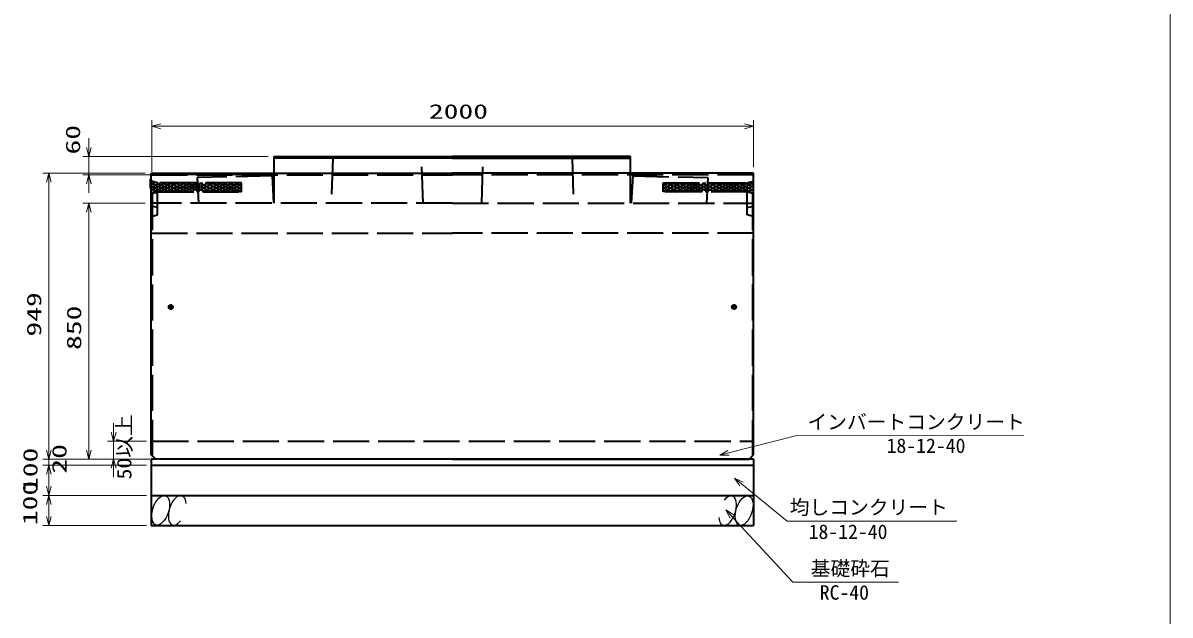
# Model space of a CAD drawing. Units: millimetres on the paper. Extents: x 15 to 1219, y 8 to 859.
# Drawn here: x 1028.3 to 1218.7, y 437.5 to 535.8 of the extents above; entities that cross this region are included whole.
import ezdxf
from ezdxf.enums import TextEntityAlignment as Align

# ---------------------------------------------------------------- set-up
doc = ezdxf.new("R2010")
doc.units = ezdxf.units.MM
doc.linetypes.add('DASHED', pattern=[7.5, 6, -1.5])
for name, color, linetype, lineweight in [('0-0', 1, 'Continuous', 13), ('D-STR-DIM（寸法）', 7, 'Continuous', 13), ('D-STR-HTXT(均しCON-旗)', 7, 'Continuous', 13), ('D-STR-HTXT(基礎砕石-旗)', 7, 'Continuous', 13), ('D-STR-HTXT（旗上げ）', 7, 'Continuous', 13), ('D-STR-STRF(グリ)', 7, 'Continuous', 25), ('D-STR（構造物）', 1, 'Continuous', 35)]:
    doc.layers.add(name, color=color, linetype=linetype, lineweight=lineweight)
doc.styles.add('ＭＳ ゴシック', font='')
doc.styles.get('ＭＳ ゴシック').set_extended_font_data('MS Gothic')

# ---------------------------------------------------------------- blocks, each defined once
blk = doc.blocks.new('_Open30')
at = {"color": 7, "linetype": 'Continuous', "lineweight": 13}
for p, q in [((-1, 0.2679), (0, 0)), ((0, 0), (-1, -0.2679)), ((0, 0), (-1, 0))]:
    blk.add_line(p, q, dxfattribs=at)

msp = doc.modelspace()

# ---------------------------------------------------------------- linework, layer by layer
at = {"layer": '0-0'}
msp.add_line((1099.565, 463.409), (1050.315, 463.409), dxfattribs=at)
at = {"layer": 'D-STR-DIM（寸法）', "color": 2}
msp.add_line((1218.693, 858.587), (1218.693, 15.004), dxfattribs=at)
at = {"layer": 'D-STR-DIM（寸法）'}
for p, q in [((1049.665, 511.127), (1049.665, 519.673)), ((1051.165, 518.673), (1148.065, 518.673)), ((1149.565, 511.882), (1149.565, 519.673)), ((1043.326, 467.909), (1043.326, 469.409)), ((1032.567, 464.909), (1032.567, 466.409)), ((1048.765, 466.409), (1042.326, 466.409)), ((1043.326, 466.409), (1043.326, 463.409)), ((1048.765, 463.409), (1031.567, 463.409)), ((1032.567, 463.409), (1032.567, 462.409)), ((1047.765, 463.409), (1042.326, 463.409)), ((1048.765, 462.409), (1031.567, 462.409)), ((1048.765, 462.409), (1031.567, 462.409)), ((1032.567, 460.909), (1032.567, 459.409)), ((1032.567, 460.909), (1032.567, 458.909)), ((1043.326, 461.909), (1043.326, 460.409)), ((1048.765, 457.409), (1031.567, 457.409)), ((1048.765, 457.409), (1031.567, 457.409)), ((1032.567, 455.909), (1032.567, 453.909)), ((1048.765, 452.409), (1031.567, 452.409))]:
    msp.add_line(p, q, dxfattribs=at)
at = {"layer": 'D-STR-HTXT(均しCON-旗)'}
msp.add_lwpolyline([(1183.322, 453.099), (1155.114, 453.099), (1147.555, 459.312)], dxfattribs=at)
at = {"layer": 'D-STR-HTXT(基礎砕石-旗)'}
msp.add_lwpolyline([(1173.637, 443.019), (1156.066, 443.019), (1145.975, 453.885)], dxfattribs=at)
at = {"layer": 'D-STR-HTXT（旗上げ）'}
msp.add_lwpolyline([(1194.398, 467.38), (1156.765, 467.332), (1145.402, 464.468)], dxfattribs=at)
at = {"layer": 'D-STR-STRF(グリ)'}
for centre, major_axis in [((1051.14, 454.932), (0.79, 2.421)), ((1147.99, 454.885), (-0.79, -2.421))]:
    msp.add_ellipse(centre, major_axis=major_axis, ratio=0.5139, dxfattribs=at)
for centre, start_param, end_param in [((1053.881, 454.932), 5.3575563, 10.3750652), ((1145.249, 454.885), 2.2159636, 7.2334726)]:
    msp.add_ellipse(centre, major_axis=(0.79, 2.421), ratio=0.5139, start_param=start_param, end_param=end_param, dxfattribs=at)
at = {"layer": 'D-STR（構造物）', "lineweight": 13}
for p, q in [((1039.204, 515.177), (1039.204, 516.677)), ((1068.997, 513.677), (1038.204, 513.677)), ((1039.204, 513.677), (1039.204, 510.632)), ((1048.565, 510.882), (1031.567, 510.882)), ((1068.997, 510.632), (1038.204, 510.632)), ((1032.567, 509.382), (1032.567, 464.909)), ((1039.204, 509.132), (1039.204, 507.632)), ((1048.565, 505.927), (1038.204, 505.927)), ((1039.204, 504.427), (1039.204, 464.909)), ((1049.315, 463.409), (1031.567, 463.409)), ((1048.765, 463.409), (1038.204, 463.409))]:
    msp.add_line(p, q, dxfattribs=at)
at = {"layer": 'D-STR（構造物）'}
for p, q in [((1069.997, 510.882), (1069.997, 513.677)), ((1069.997, 513.677), (1099.565, 513.677)), ((1069.997, 513.427), (1099.565, 513.427)), ((1099.565, 513.399), (1069.997, 513.399)), ((1129.133, 513.677), (1099.565, 513.677)), ((1129.133, 513.427), (1099.565, 513.427)), ((1099.565, 513.399), (1129.133, 513.399)), ((1129.133, 510.882), (1129.133, 513.677)), ((1049.565, 510.882), (1099.565, 510.882)), ((1049.565, 464.159), (1049.565, 510.882)), ((1149.565, 510.882), (1099.565, 510.882)), ((1149.565, 464.159), (1149.565, 510.882)), ((1049.465, 509.877), (1049.565, 509.977)), ((1049.465, 508.377), (1049.465, 509.877)), ((1049.565, 508.277), (1049.465, 508.377)), ((1052.365, 488.677), (1053.265, 488.677)), ((1052.815, 489.127), (1052.815, 488.227)), ((1146.765, 488.677), (1145.865, 488.677)), ((1146.315, 489.127), (1146.315, 488.227)), ((1050.315, 463.409), (1049.565, 464.159)), ((1149.565, 463.409), (1049.565, 463.409)), ((1049.565, 463.409), (1049.565, 462.409)), ((1099.565, 463.409), (1148.815, 463.409)), ((1148.815, 463.409), (1149.565, 464.159)), ((1149.565, 463.409), (1149.565, 462.409)), ((1049.565, 462.409), (1149.565, 462.409)), ((1049.565, 462.409), (1149.565, 462.409)), ((1049.565, 462.409), (1049.565, 457.409)), ((1149.565, 462.409), (1149.565, 457.409)), ((1049.565, 457.409), (1149.565, 457.409)), ((1049.565, 457.409), (1049.565, 452.409)), ((1049.565, 457.409), (1149.565, 457.409)), ((1149.565, 457.409), (1149.565, 452.409)), ((1049.565, 452.409), (1149.565, 452.409))]:
    msp.add_line(p, q, dxfattribs=at)
at = {"layer": 'D-STR（構造物）', "linetype": 'DASHED'}
for p, q in [((1079.697, 513.399), (1079.447, 505.927)), ((1094.697, 505.927), (1094.447, 513.399)), ((1104.433, 505.927), (1104.683, 513.399)), ((1119.433, 513.399), (1119.683, 505.927)), ((1049.565, 510.632), (1099.565, 510.632)), ((1069.615, 510.427), (1057.165, 510.173)), ((1069.615, 510.427), (1069.88, 505.929)), ((1069.997, 505.927), (1069.997, 510.882)), ((1149.565, 510.632), (1099.565, 510.632)), ((1129.133, 505.927), (1129.133, 510.882)), ((1129.515, 510.427), (1129.25, 505.929)), ((1129.515, 510.427), (1141.965, 510.173)), ((1049.564, 509.032), (1050.243, 509.372)), ((1052.064, 509.282), (1049.564, 508.032)), ((1053.064, 509.282), (1049.564, 507.532)), ((1049.564, 509.282), (1052.564, 507.782)), ((1049.564, 508.532), (1051.064, 509.282)), ((1049.564, 508.782), (1051.564, 507.782)), ((1050.615, 509.282), (1049.565, 509.535)), ((1050.516, 509.306), (1053.564, 507.782)), ((1064.565, 509.282), (1050.615, 509.282)), ((1054.064, 509.282), (1051.064, 507.782)), ((1051.564, 509.282), (1054.564, 507.782)), ((1052.064, 507.782), (1055.064, 509.282)), ((1055.564, 507.782), (1052.564, 509.282)), ((1053.064, 507.782), (1056.064, 509.282)), ((1056.564, 507.782), (1053.564, 509.282)), ((1054.064, 507.782), (1057.064, 509.282)), ((1057.564, 507.782), (1054.564, 509.282)), ((1058.064, 509.282), (1055.064, 507.782)), ((1055.564, 509.282), (1058.564, 507.782)), ((1059.064, 509.282), (1056.064, 507.782)), ((1056.564, 509.282), (1059.564, 507.782)), ((1060.064, 509.282), (1057.064, 507.782)), ((1057.165, 510.173), (1057.401, 505.927)), ((1057.564, 509.282), (1060.564, 507.782)), ((1058.064, 507.782), (1061.064, 509.282)), ((1061.564, 507.782), (1058.564, 509.282)), ((1059.064, 507.782), (1062.064, 509.282)), ((1062.564, 507.782), (1059.564, 509.282)), ((1060.064, 507.782), (1063.064, 509.282)), ((1063.564, 507.782), (1060.564, 509.282)), ((1061.064, 507.782), (1064.064, 509.282)), ((1061.564, 509.282), (1064.565, 507.782)), ((1064.565, 509.033), (1062.064, 507.782)), ((1062.564, 509.282), (1064.565, 508.282)), ((1064.565, 508.533), (1063.064, 507.782)), ((1063.564, 509.282), (1064.565, 508.782)), ((1064.565, 507.782), (1064.565, 509.282)), ((1135.566, 509.282), (1134.565, 508.782)), ((1136.566, 509.282), (1134.565, 508.282)), ((1134.565, 509.282), (1148.515, 509.282)), ((1134.565, 507.782), (1134.565, 509.282)), ((1137.566, 509.282), (1134.565, 507.782)), ((1134.565, 509.033), (1137.066, 507.782)), ((1134.565, 508.533), (1136.066, 507.782)), ((1138.066, 507.782), (1135.066, 509.282)), ((1135.566, 507.782), (1138.566, 509.282)), ((1139.066, 507.782), (1136.066, 509.282)), ((1136.566, 507.782), (1139.566, 509.282)), ((1140.066, 507.782), (1137.066, 509.282)), ((1137.566, 507.782), (1140.566, 509.282)), ((1141.066, 507.782), (1138.066, 509.282)), ((1141.566, 509.282), (1138.566, 507.782)), ((1139.066, 509.282), (1142.066, 507.782)), ((1142.566, 509.282), (1139.566, 507.782)), ((1140.066, 509.282), (1143.066, 507.782)), ((1143.566, 509.282), (1140.566, 507.782)), ((1141.066, 509.282), (1144.066, 507.782)), ((1141.566, 507.782), (1144.566, 509.282)), ((1141.965, 510.173), (1141.729, 505.927)), ((1145.066, 507.782), (1142.066, 509.282)), ((1142.566, 507.782), (1145.566, 509.282)), ((1146.066, 507.782), (1143.066, 509.282)), ((1143.566, 507.782), (1146.566, 509.282)), ((1147.066, 507.782), (1144.066, 509.282)), ((1147.566, 509.282), (1144.566, 507.782)), ((1145.066, 509.282), (1148.066, 507.782)), ((1148.614, 509.306), (1145.566, 507.782)), ((1146.066, 509.282), (1149.566, 507.532)), ((1149.566, 509.282), (1146.566, 507.782)), ((1147.066, 509.282), (1149.566, 508.032)), ((1149.566, 508.782), (1147.566, 507.782)), ((1149.566, 508.532), (1148.066, 509.282)), ((1148.515, 509.282), (1149.565, 509.535)), ((1149.566, 509.032), (1148.887, 509.372)), ((1050.564, 507.782), (1049.564, 508.282)), ((1049.565, 507.455), (1050.615, 507.782)), ((1049.725, 507.427), (1049.725, 463.999)), ((1050.614, 507.782), (1064.565, 507.782)), ((1050.615, 503.967), (1050.615, 507.782)), ((1064.565, 508.033), (1064.064, 507.782)), ((1134.565, 508.033), (1135.066, 507.782)), ((1148.516, 507.782), (1134.565, 507.782)), ((1148.515, 503.967), (1148.515, 507.782)), ((1149.565, 507.455), (1148.515, 507.782)), ((1148.566, 507.782), (1149.566, 508.282)), ((1149.405, 507.427), (1149.405, 463.999)), ((1099.565, 505.927), (1049.565, 505.927)), ((1050.615, 505.164), (1049.565, 505.433)), ((1099.565, 505.927), (1149.565, 505.927)), ((1148.515, 505.164), (1149.565, 505.433)), ((1049.565, 503.699), (1050.615, 503.967)), ((1149.565, 503.699), (1148.515, 503.967)), ((1049.565, 500.927), (1099.565, 500.927)), ((1149.565, 500.927), (1099.565, 500.927)), ((1049.765, 466.409), (1149.565, 466.409))]:
    msp.add_line(p, q, dxfattribs=at)
at = {"layer": 'D-STR（構造物）'}
for centre, radius in [((1052.815, 488.677), 0.35), ((1052.815, 488.677), 0.3), ((1146.315, 488.677), 0.35), ((1146.315, 488.677), 0.3)]:
    msp.add_circle(centre, radius, dxfattribs=at)

# ---------------------------------------------------------------- block references
at = {"layer": 'D-STR-DIM（寸法）', "xscale": 1.5, "yscale": 1.5}
for p, rotation in [((1049.665, 518.673), 180), ((1043.326, 466.409), 270), ((1032.567, 463.409), 270), ((1043.326, 463.409), 90), ((1032.567, 462.409), 90), ((1032.567, 462.409), 90), ((1032.567, 457.409), 270), ((1032.567, 457.409), 90), ((1032.567, 452.409), 270)]:
    msp.add_blockref('_Open30', p, dxfattribs=dict(at, rotation=rotation))
msp.add_blockref('_Open30', (1149.565, 518.673), dxfattribs=at)
at = {"layer": 'D-STR-HTXT(均しCON-旗)', "xscale": 1.5, "yscale": 1.5, "rotation": 140.57786}
msp.add_blockref('_Open30', (1146.397, 460.265), dxfattribs=at)
at = {"layer": 'D-STR-HTXT(基礎砕石-旗)', "xscale": 1.5, "yscale": 1.5, "rotation": 132.88015}
msp.add_blockref('_Open30', (1144.955, 454.984), dxfattribs=at)
at = {"layer": 'D-STR-HTXT（旗上げ）', "xscale": 1.5, "yscale": 1.5, "rotation": 194.1476}
msp.add_blockref('_Open30', (1143.947, 464.101), dxfattribs=at)
at = {"layer": 'D-STR（構造物）', "xscale": 1.5, "yscale": 1.5}
for p, rotation in [((1039.204, 513.677), 270), ((1032.567, 510.882), 90), ((1039.204, 510.632), 90), ((1039.204, 505.927), 90), ((1032.567, 463.409), 270), ((1039.204, 463.409), 270)]:
    msp.add_blockref('_Open30', p, dxfattribs=dict(at, rotation=rotation))

# ---------------------------------------------------------------- texts
at = {"layer": 'D-STR-DIM（寸法）', "style": 'ＭＳ ゴシック', "width": 1.5}
msp.add_text('2000', height=2.405, dxfattribs=at).set_placement((1095.657, 519.211), align=Align.BOTTOM_LEFT)
at = {"layer": 'D-STR-DIM（寸法）', "style": 'ＭＳ ゴシック'}
for s, width, p in [('50以上', 1.1, (1047.002, 460.052)), ('100', 1.5, (1031.421, 457.962)), ('20', 1.5, (1036.239, 461.021)), ('100', 1.5, (1031.368, 452.459))]:
    msp.add_text(s, height=2.405, rotation=90, dxfattribs=dict(at, width=width)).set_placement(p, align=Align.BOTTOM_LEFT)
at = {"layer": 'D-STR-HTXT(均しCON-旗)', "style": 'ＭＳ ゴシック'}
for s, p in [('均しコンクリート', (1155.561, 453.509)), ('18-12-40', (1158.695, 449.448))]:
    msp.add_text(s, height=2.405, dxfattribs=at).set_placement(p, align=Align.BOTTOM_LEFT)
at = {"layer": 'D-STR-HTXT(基礎砕石-旗)', "style": 'ＭＳ ゴシック'}
for s, p in [('基礎砕石', (1159.049, 443.354)), ('RC-40', (1160.537, 439.368))]:
    msp.add_text(s, height=2.405, dxfattribs=at).set_placement(p, align=Align.BOTTOM_LEFT)
at = {"layer": 'D-STR-HTXT（旗上げ）', "style": 'ＭＳ ゴシック'}
for s, p in [('インバートコンクリート', (1158.495, 467.676)), ('18-12-40', (1171.638, 463.729))]:
    msp.add_text(s, height=2.405, dxfattribs=at).set_placement(p, align=Align.BOTTOM_LEFT)
at = {"layer": 'D-STR（構造物）', "style": 'ＭＳ ゴシック', "width": 1.5}
for s, p in [('60', (1038.487, 513.987)), ('949', (1032.03, 483.766)), ('850', (1038.667, 481.543))]:
    msp.add_text(s, height=2.405, rotation=90, dxfattribs=at).set_placement(p, align=Align.BOTTOM_LEFT)

doc.saveas('drawing.dxf')
